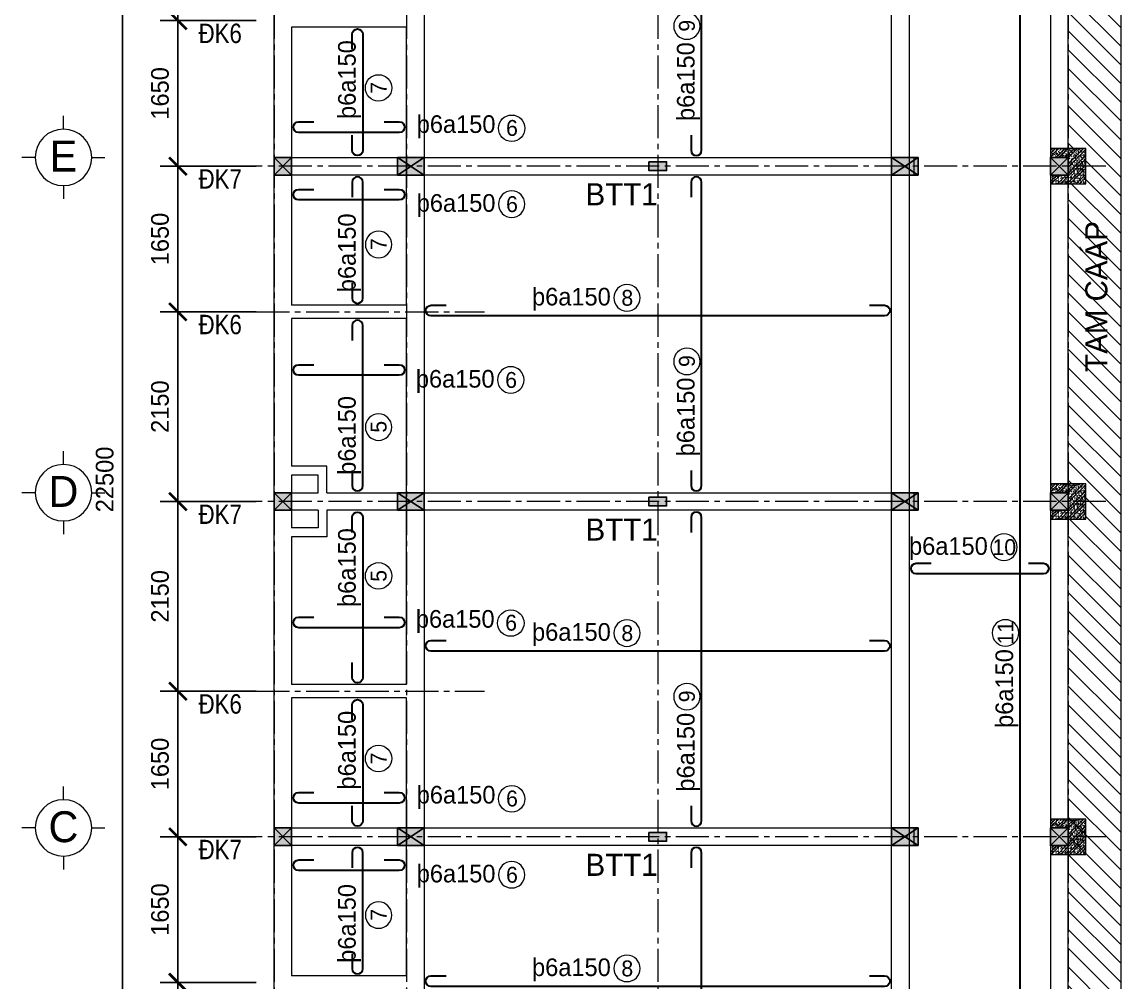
# Model space of a CAD drawing. Header units: inches. Extents: x 566748 to 757280, y 592180 to 740680.
# Drawn here: x 583477 to 595933, y 692136 to 703016 of the extents above; entities that cross this region are included whole.
import ezdxf
from ezdxf.enums import TextEntityAlignment as Align

# ---------------------------------------------------------------- set-up
doc = ezdxf.new("R2010")
doc.units = ezdxf.units.IN
doc.header["$MEASUREMENT"] = 0
doc.linetypes.add('ACAD_ISO10W100', pattern=[18, 12, -3, 0, -3])
doc.linetypes.add('CENTER2', pattern=[1.125, 0.75, -0.125, 0.125, -0.125])
doc.layers.add('cot', color=123, linetype='Continuous')
doc.layers.add('TEXT', color=4, linetype='Continuous')
for name, color, linetype, lineweight in [('HACTH', 8, 'Continuous', 5), ('HATCH', 8, 'Continuous', 15), ('NET CB', 2, 'Continuous', 20), ('NET GHI CHU', 7, 'Continuous', 13), ('NET KICH THUOC', 9, 'Continuous', 13), ('NET THEP DAI', 3, 'Continuous', 30), ('NET TRUC', 8, 'ACAD_ISO10W100', 9)]:
    doc.layers.add(name, color=color, linetype=linetype, lineweight=lineweight)
doc.styles.add('chu dan', font='Fonts5.ttf', dxfattribs={"height": 350})
doc.styles.add('DIM', font='Fonts5.ttf')
doc.styles.get("Standard").update_dxf_attribs({"font": 'VHELVEN0.TTF'})
doc.styles.add('TEXT2.5', font='Fonts5.ttf', dxfattribs={"height": 250})
doc.styles.add('VNIHELVE', font='Fonts5.ttf', dxfattribs={"height": 180})
doc.dimstyles.new('M 1-100', dxfattribs={"dimtxt": 200, "dimasz": 200, "dimexe": 200, "dimexo": 200, "dimgap": 100, "dimtad": 1, "dimtoh": 1, "dimdec": 0, "dimzin": 0, "dimdsep": 46, "dimtxsty": 'DIM', "dimblk": 'ARCHTICK', "dimcen": 200, "dimdle": 200, "dimadec": 0, "dimazin": 0, "dimtfac": 1, "dimtdec": 0, "dimtix": 1, "dimtofl": 0, "dimtmove": 2, "dimatfit": 3, "dimfxl": 1, "dimtolj": 1, "dimtzin": 0, "dimarcsym": 0})

# ---------------------------------------------------------------- blocks, each defined once
blk = doc.blocks.new('_ArchTick')
at = {"color": 0, "linetype": 'ByBlock', "const_width": 0.15}
blk.add_lwpolyline([(-0.5, -0.5), (0.5, 0.5)], dxfattribs=at)
blk = doc.blocks.new('*D156')
at = {"layer": 'Defpoints', "color": 0}
for p in [(585244, 692132), (586333, 692132), (586333, 689982)]:
    blk.add_point(p, dxfattribs=at)
at = {"layer": 'NET KICH THUOC', "color": 0, "lineweight": -2}
for p, q in [((585244, 689782), (585244, 692332)), ((586133, 692132), (585044, 692132)), ((586133, 689982), (585044, 689982))]:
    blk.add_line(p, q, dxfattribs=at)
at = {"layer": 'NET KICH THUOC', "color": 0, "lineweight": -2, "xscale": 200, "yscale": 200, "zscale": 200}
for p, rotation in [((585244, 692132), 90), ((585244, 689982), 270)]:
    blk.add_blockref('_ArchTick', p, dxfattribs=dict(at, rotation=rotation))
at = {"layer": 'NET KICH THUOC', "color": 0, "insert": (585042, 691057), "char_height": 200, "attachment_point": 5, "rotation": 90, "style": 'DIM'}
blk.add_mtext('\\A1;2150', dxfattribs=at)
blk = doc.blocks.new('*D157')
at = {"layer": 'Defpoints', "color": 0}
for p in [(585244, 693782), (586333, 693782), (586333, 692132)]:
    blk.add_point(p, dxfattribs=at)
at = {"layer": 'NET KICH THUOC', "color": 0, "lineweight": -2}
for p, q in [((585244, 691932), (585244, 693982)), ((586133, 693782), (585044, 693782)), ((586133, 692132), (585044, 692132))]:
    blk.add_line(p, q, dxfattribs=at)
at = {"layer": 'NET KICH THUOC', "color": 0, "lineweight": -2, "xscale": 200, "yscale": 200, "zscale": 200}
for p, rotation in [((585244, 693782), 90), ((585244, 692132), 270)]:
    blk.add_blockref('_ArchTick', p, dxfattribs=dict(at, rotation=rotation))
at = {"layer": 'NET KICH THUOC', "color": 0, "insert": (585042, 692957), "char_height": 200, "attachment_point": 5, "rotation": 90, "style": 'DIM'}
blk.add_mtext('\\A1;1650', dxfattribs=at)
blk = doc.blocks.new('*D158')
at = {"layer": 'Defpoints', "color": 0}
for p in [(586333, 697582), (585244, 695432), (586333, 695432)]:
    blk.add_point(p, dxfattribs=at)
at = {"layer": 'NET KICH THUOC', "color": 0, "lineweight": -2}
for p, q in [((585244, 697782), (585244, 695232)), ((586133, 697582), (585044, 697582)), ((586133, 695432), (585044, 695432))]:
    blk.add_line(p, q, dxfattribs=at)
at = {"layer": 'NET KICH THUOC', "color": 0, "lineweight": -2, "xscale": 200, "yscale": 200, "zscale": 200}
for p, rotation in [((585244, 697582), 90), ((585244, 695432), 270)]:
    blk.add_blockref('_ArchTick', p, dxfattribs=dict(at, rotation=rotation))
at = {"layer": 'NET KICH THUOC', "color": 0, "insert": (585042, 696507), "char_height": 200, "attachment_point": 5, "rotation": 90, "style": 'DIM'}
blk.add_mtext('\\A1;2150', dxfattribs=at)
blk = doc.blocks.new('*D159')
at = {"layer": 'Defpoints', "color": 0}
for p in [(586333, 695432), (585244, 693782), (586333, 693782)]:
    blk.add_point(p, dxfattribs=at)
at = {"layer": 'NET KICH THUOC', "color": 0, "lineweight": -2}
for p, q in [((585244, 695632), (585244, 693582)), ((586133, 695432), (585044, 695432)), ((586133, 693782), (585044, 693782))]:
    blk.add_line(p, q, dxfattribs=at)
at = {"layer": 'NET KICH THUOC', "color": 0, "lineweight": -2, "xscale": 200, "yscale": 200, "zscale": 200}
for p, rotation in [((585244, 695432), 90), ((585244, 693782), 270)]:
    blk.add_blockref('_ArchTick', p, dxfattribs=dict(at, rotation=rotation))
at = {"layer": 'NET KICH THUOC', "color": 0, "insert": (585042, 694607), "char_height": 200, "attachment_point": 5, "rotation": 90, "style": 'DIM'}
blk.add_mtext('\\A1;1650', dxfattribs=at)
blk = doc.blocks.new('*D160')
at = {"layer": 'Defpoints', "color": 0}
for p in [(585244, 699732), (586333, 699732), (586333, 697582)]:
    blk.add_point(p, dxfattribs=at)
at = {"layer": 'NET KICH THUOC', "color": 0, "lineweight": -2}
for p, q in [((585244, 697382), (585244, 699932)), ((586133, 699732), (585044, 699732)), ((586133, 697582), (585044, 697582))]:
    blk.add_line(p, q, dxfattribs=at)
at = {"layer": 'NET KICH THUOC', "color": 0, "lineweight": -2, "xscale": 200, "yscale": 200, "zscale": 200}
for p, rotation in [((585244, 699732), 90), ((585244, 697582), 270)]:
    blk.add_blockref('_ArchTick', p, dxfattribs=dict(at, rotation=rotation))
at = {"layer": 'NET KICH THUOC', "color": 0, "insert": (585042, 698657), "char_height": 200, "attachment_point": 5, "rotation": 90, "style": 'DIM'}
blk.add_mtext('\\A1;2150', dxfattribs=at)
blk = doc.blocks.new('*D161')
at = {"layer": 'Defpoints', "color": 0}
for p in [(585244, 701382), (586333, 701382), (586333, 699732)]:
    blk.add_point(p, dxfattribs=at)
at = {"layer": 'NET KICH THUOC', "color": 0, "lineweight": -2}
for p, q in [((585244, 699532), (585244, 701582)), ((586133, 701382), (585044, 701382)), ((586133, 699732), (585044, 699732))]:
    blk.add_line(p, q, dxfattribs=at)
at = {"layer": 'NET KICH THUOC', "color": 0, "lineweight": -2, "xscale": 200, "yscale": 200, "zscale": 200}
for p, rotation in [((585244, 701382), 90), ((585244, 699732), 270)]:
    blk.add_blockref('_ArchTick', p, dxfattribs=dict(at, rotation=rotation))
at = {"layer": 'NET KICH THUOC', "color": 0, "insert": (585042, 700557), "char_height": 200, "attachment_point": 5, "rotation": 90, "style": 'DIM'}
blk.add_mtext('\\A1;1650', dxfattribs=at)
blk = doc.blocks.new('*D162')
at = {"layer": 'Defpoints', "color": 0}
for p in [(586333, 705182), (585244, 703032), (586333, 703032)]:
    blk.add_point(p, dxfattribs=at)
at = {"layer": 'NET KICH THUOC', "color": 0, "lineweight": -2}
for p, q in [((585244, 705382), (585244, 702832)), ((586133, 705182), (585044, 705182)), ((586133, 703032), (585044, 703032))]:
    blk.add_line(p, q, dxfattribs=at)
at = {"layer": 'NET KICH THUOC', "color": 0, "lineweight": -2, "xscale": 200, "yscale": 200, "zscale": 200}
for p, rotation in [((585244, 705182), 90), ((585244, 703032), 270)]:
    blk.add_blockref('_ArchTick', p, dxfattribs=dict(at, rotation=rotation))
at = {"layer": 'NET KICH THUOC', "color": 0, "insert": (585042, 704107), "char_height": 200, "attachment_point": 5, "rotation": 90, "style": 'DIM'}
blk.add_mtext('\\A1;2150', dxfattribs=at)
blk = doc.blocks.new('*D163')
at = {"layer": 'Defpoints', "color": 0}
for p in [(586333, 703032), (585244, 701382), (586333, 701382)]:
    blk.add_point(p, dxfattribs=at)
at = {"layer": 'NET KICH THUOC', "color": 0, "lineweight": -2}
for p, q in [((585244, 703232), (585244, 701182)), ((586133, 703032), (585044, 703032)), ((586133, 701382), (585044, 701382))]:
    blk.add_line(p, q, dxfattribs=at)
at = {"layer": 'NET KICH THUOC', "color": 0, "lineweight": -2, "xscale": 200, "yscale": 200, "zscale": 200}
for p, rotation in [((585244, 703032), 90), ((585244, 701382), 270)]:
    blk.add_blockref('_ArchTick', p, dxfattribs=dict(at, rotation=rotation))
at = {"layer": 'NET KICH THUOC', "color": 0, "insert": (585042, 702207), "char_height": 200, "attachment_point": 5, "rotation": 90, "style": 'DIM'}
blk.add_mtext('\\A1;1650', dxfattribs=at)
blk = doc.blocks.new('*D166')
at = {"layer": 'Defpoints', "color": 0}
for p in [(586333, 709082), (584617, 686582), (586333, 686582)]:
    blk.add_point(p, dxfattribs=at)
at = {"layer": 'NET KICH THUOC', "color": 0, "lineweight": -2}
for p, q in [((584617, 709282), (584617, 686382)), ((586133, 709082), (584417, 709082)), ((586133, 686582), (584417, 686582))]:
    blk.add_line(p, q, dxfattribs=at)
at = {"layer": 'NET KICH THUOC', "color": 0, "lineweight": -2, "xscale": 200, "yscale": 200, "zscale": 200}
for p, rotation in [((584617, 709082), 90), ((584617, 686582), 270)]:
    blk.add_blockref('_ArchTick', p, dxfattribs=dict(at, rotation=rotation))
at = {"layer": 'NET KICH THUOC', "color": 0, "insert": (584415, 697832), "char_height": 200, "attachment_point": 5, "rotation": 90, "style": 'DIM'}
blk.add_mtext('\\A1;22500', dxfattribs=at)
blk = doc.blocks.new('SH')
at = {"layer": 'NET GHI CHU'}
blk.add_circle((0, 0), 150, dxfattribs=at)
at = {"layer": 'NET GHI CHU', "style": 'VNIHELVE'}
blk.add_attdef('1', text='', height=180, dxfattribs=at).set_placement((0, 0), align=Align.MIDDLE_CENTER)
blk = doc.blocks.new('TRM')
at = {"layer": 'NET GHI CHU', "linetype": 'Continuous', "ltscale": 400}
for p, q in [((0, -150), (0, 0)), ((-320, -470), (-470, -470)), ((320, -470), (470, -470)), ((0, -790), (0, -940))]:
    blk.add_line(p, q, dxfattribs=at)
blk.add_circle((0, -470), 320, dxfattribs=at)
at = {"layer": 'NET GHI CHU', "style": 'chu dan'}
blk.add_attdef('TR', text='', height=350, dxfattribs=at).set_placement((0, -470), align=Align.MIDDLE_CENTER)

msp = doc.modelspace()

# ---------------------------------------------------------------- hatches: boundary and pattern name
at = {"layer": 'cot', "ltscale": 5}
h = msp.add_hatch(color=256, dxfattribs=at)
h.paths.add_polyline_path([(586433.5, 701381.9), (586333.5, 701481.9), (586333.5, 701281.9)])
h.paths.add_polyline_path([(586433.5, 701381.9), (586333.5, 701281.9), (586533.5, 701281.9)])
h.paths.add_polyline_path([(586533.5, 701481.9), (586433.5, 701381.9), (586533.5, 701281.9)])
h.paths.add_polyline_path([(586533.5, 701481.9), (586333.5, 701481.9), (586433.5, 701381.9)])
h = msp.add_hatch(color=256, dxfattribs=at)
h.paths.add_polyline_path([(587733.5, 701481.9), (587733.5, 701281.9), (587883.5, 701381.9)])
h.paths.add_polyline_path([(587883.5, 701381.9), (588033.5, 701481.9), (587733.5, 701481.9)])
h.paths.add_polyline_path([(587733.5, 701281.9), (588033.5, 701281.9), (587883.5, 701381.9)])
h.paths.add_polyline_path([(587883.5, 701381.9), (588033.5, 701281.9), (588033.5, 701481.9)])
at = {"layer": 'cot', "ltscale": 800}
for points in [[(590583.5, 701431.9), (590583.5, 701331.9), (590783.5, 701331.9), (590783.5, 701431.9)], [(590583.5, 697631.9), (590583.5, 697531.9), (590783.5, 697531.9), (590783.5, 697631.9)], [(590583.5, 693831.9), (590583.5, 693731.9), (590783.5, 693731.9), (590783.5, 693831.9)]]:
    msp.add_hatch(color=256, dxfattribs=at).paths.add_polyline_path(points)
at = {"layer": 'cot', "ltscale": 5}
h = msp.add_hatch(color=256, dxfattribs=at)
h.paths.add_polyline_path([(593333.5, 701481.9), (593333.5, 701281.9), (593483.5, 701381.9)])
h.paths.add_polyline_path([(593483.5, 701381.9), (593633.5, 701481.9), (593333.5, 701481.9)])
h.paths.add_polyline_path([(593333.5, 701281.9), (593633.5, 701281.9), (593483.5, 701381.9)])
h.paths.add_polyline_path([(593483.5, 701381.9), (593633.5, 701281.9), (593633.5, 701481.9)])
h = msp.add_hatch(color=256, dxfattribs=at)
h.paths.add_polyline_path([(595233.5, 701381.9), (595133.5, 701481.9), (595133.5, 701281.9)])
h.paths.add_polyline_path([(595233.5, 701381.9), (595133.5, 701281.9), (595333.5, 701281.9)])
h.paths.add_polyline_path([(595333.5, 701481.9), (595233.5, 701381.9), (595333.5, 701281.9)])
h.paths.add_polyline_path([(595333.5, 701481.9), (595133.5, 701481.9), (595233.5, 701381.9)])
h = msp.add_hatch(color=256, dxfattribs=at)
h.paths.add_polyline_path([(595233.5, 701381.9), (595133.5, 701481.9), (595133.5, 701281.9)])
h.paths.add_polyline_path([(595233.5, 701381.9), (595133.5, 701281.9), (595333.5, 701281.9)])
h.paths.add_polyline_path([(595333.5, 701481.9), (595233.5, 701381.9), (595333.5, 701281.9)])
h.paths.add_polyline_path([(595333.5, 701481.9), (595133.5, 701481.9), (595233.5, 701381.9)])
h = msp.add_hatch(color=256, dxfattribs=at)
h.paths.add_polyline_path([(586433.5, 697581.9), (586333.5, 697681.9), (586333.5, 697481.9)])
h.paths.add_polyline_path([(586433.5, 697581.9), (586333.5, 697481.9), (586533.5, 697481.9)])
h.paths.add_polyline_path([(586533.5, 697681.9), (586433.5, 697581.9), (586533.5, 697481.9)])
h.paths.add_polyline_path([(586533.5, 697681.9), (586333.5, 697681.9), (586433.5, 697581.9)])
h = msp.add_hatch(color=256, dxfattribs=at)
h.paths.add_polyline_path([(587733.5, 697681.9), (587733.5, 697481.9), (587883.5, 697581.9)])
h.paths.add_polyline_path([(587883.5, 697581.9), (588033.5, 697681.9), (587733.5, 697681.9)])
h.paths.add_polyline_path([(587733.5, 697481.9), (588033.5, 697481.9), (587883.5, 697581.9)])
h.paths.add_polyline_path([(587883.5, 697581.9), (588033.5, 697481.9), (588033.5, 697681.9)])
h = msp.add_hatch(color=256, dxfattribs=at)
h.paths.add_polyline_path([(593333.5, 697681.9), (593333.5, 697481.9), (593483.5, 697581.9)])
h.paths.add_polyline_path([(593483.5, 697581.9), (593633.5, 697681.9), (593333.5, 697681.9)])
h.paths.add_polyline_path([(593333.5, 697481.9), (593633.5, 697481.9), (593483.5, 697581.9)])
h.paths.add_polyline_path([(593483.5, 697581.9), (593633.5, 697481.9), (593633.5, 697681.9)])
h = msp.add_hatch(color=256, dxfattribs=at)
h.paths.add_polyline_path([(595233.5, 697581.9), (595133.5, 697681.9), (595133.5, 697481.9)])
h.paths.add_polyline_path([(595233.5, 697581.9), (595133.5, 697481.9), (595333.5, 697481.9)])
h.paths.add_polyline_path([(595333.5, 697681.9), (595233.5, 697581.9), (595333.5, 697481.9)])
h.paths.add_polyline_path([(595333.5, 697681.9), (595133.5, 697681.9), (595233.5, 697581.9)])
h = msp.add_hatch(color=256, dxfattribs=at)
h.paths.add_polyline_path([(595233.5, 697581.9), (595133.5, 697681.9), (595133.5, 697481.9)])
h.paths.add_polyline_path([(595233.5, 697581.9), (595133.5, 697481.9), (595333.5, 697481.9)])
h.paths.add_polyline_path([(595333.5, 697681.9), (595233.5, 697581.9), (595333.5, 697481.9)])
h.paths.add_polyline_path([(595333.5, 697681.9), (595133.5, 697681.9), (595233.5, 697581.9)])
h = msp.add_hatch(color=256, dxfattribs=at)
h.paths.add_polyline_path([(586433.5, 693781.9), (586333.5, 693881.9), (586333.5, 693681.9)])
h.paths.add_polyline_path([(586433.5, 693781.9), (586333.5, 693681.9), (586533.5, 693681.9)])
h.paths.add_polyline_path([(586533.5, 693881.9), (586433.5, 693781.9), (586533.5, 693681.9)])
h.paths.add_polyline_path([(586533.5, 693881.9), (586333.5, 693881.9), (586433.5, 693781.9)])
h = msp.add_hatch(color=256, dxfattribs=at)
h.paths.add_polyline_path([(587733.5, 693881.9), (587733.5, 693681.9), (587883.5, 693781.9)])
h.paths.add_polyline_path([(587883.5, 693781.9), (588033.5, 693881.9), (587733.5, 693881.9)])
h.paths.add_polyline_path([(587733.5, 693681.9), (588033.5, 693681.9), (587883.5, 693781.9)])
h.paths.add_polyline_path([(587883.5, 693781.9), (588033.5, 693681.9), (588033.5, 693881.9)])
h = msp.add_hatch(color=256, dxfattribs=at)
h.paths.add_polyline_path([(593333.5, 693881.9), (593333.5, 693681.9), (593483.5, 693781.9)])
h.paths.add_polyline_path([(593483.5, 693781.9), (593633.5, 693881.9), (593333.5, 693881.9)])
h.paths.add_polyline_path([(593333.5, 693681.9), (593633.5, 693681.9), (593483.5, 693781.9)])
h.paths.add_polyline_path([(593483.5, 693781.9), (593633.5, 693681.9), (593633.5, 693881.9)])
h = msp.add_hatch(color=256, dxfattribs=at)
h.paths.add_polyline_path([(595233.5, 693781.9), (595133.5, 693881.9), (595133.5, 693681.9)])
h.paths.add_polyline_path([(595233.5, 693781.9), (595133.5, 693681.9), (595333.5, 693681.9)])
h.paths.add_polyline_path([(595333.5, 693881.9), (595233.5, 693781.9), (595333.5, 693681.9)])
h.paths.add_polyline_path([(595333.5, 693881.9), (595133.5, 693881.9), (595233.5, 693781.9)])
h = msp.add_hatch(color=256, dxfattribs=at)
h.paths.add_polyline_path([(595233.5, 693781.9), (595133.5, 693881.9), (595133.5, 693681.9)])
h.paths.add_polyline_path([(595233.5, 693781.9), (595133.5, 693681.9), (595333.5, 693681.9)])
h.paths.add_polyline_path([(595333.5, 693881.9), (595233.5, 693781.9), (595333.5, 693681.9)])
h.paths.add_polyline_path([(595333.5, 693881.9), (595133.5, 693881.9), (595233.5, 693781.9)])
at = {"layer": 'HACTH'}
h = msp.add_hatch(dxfattribs=at)
h.set_pattern_fill('ANSI31', color=256, scale=1200, angle=90, style=0)
h.paths.add_polyline_path([(595933.5, 709081.9), (595333.5, 709081.9), (595333.5, 701581.9), (595533.5, 701581.9), (595533.5, 701181.9), (595333.5, 701181.9), (595333.5, 697781.9), (595533.5, 697781.9), (595533.5, 697381.9), (595333.5, 697381.9), (595333.5, 686581.9), (595933.5, 686581.9)])
h.paths.add_polyline_path([(595850, 698985.5), (595850, 700426.9), (595458, 700426.9), (595458, 698985.5)], flags=24)
at = {"layer": 'HATCH', "ltscale": 800}
h = msp.add_hatch(dxfattribs=at)
h.set_pattern_fill('ANSI32', color=256, scale=200, style=0)
h.set_pattern_definition([(45, (-1475, -3800), (-53.0330086, 53.0330086), []), (45, (-1439.645, -3800), (-53.0330086, 53.0330086), [])])
h.paths.add_polyline_path([(595533.5, 701581.9), (595133.5, 701581.9), (595133.5, 701481.9), (595333.5, 701481.9), (595333.5, 701281.9), (595133.5, 701281.9), (595133.5, 701181.9), (595533.5, 701181.9)])
h = msp.add_hatch(dxfattribs=at)
h.set_pattern_fill('AR-CONC', color=256, scale=7, style=0)
h.set_pattern_definition([(50, (-1475, -3800), (50.2082128, -4.3926494), [5.25, -57.75]), (355, (-1475, -3800), (-9.7125934, 52.6534494), [4.2, -46.2]), (100.4514, (-1470.816, -3800.366), (40.4956567, 48.260768), [4.4618133, -49.0799478]), (46.1842, (-1475, -3786), (74.7068734, -11.586331), [7.875, -86.625]), (96.6356, (-1468.774, -3786.966), (65.4263894, 68.188251), [6.69272, -73.61991]), (351.1842, (-1475, -3786), (65.426336, 68.188302), [6.3, -69.3]), (21, (-1468, -3789.5), (41.7834936, -28.1833223), [5.25, -57.75]), (326, (-1468, -3789.5), (17.0320732, 50.7605032), [4.2, -46.2]), (71.4514, (-1464.52, -3791.85), (58.815584, 22.5771348), [4.4618133, -49.0799478]), (37.5, (-1475, -3800), (0.85118987, 23.30256977), [0, -45.64, 0, -46.9, 0, -46.375]), (7.5, (-1475, -3800), (18.4148676, 27.6088198), [0, -26.74, 0, -44.59, 0, -17.675]), (327.5, (-1490.61, -3800), (37.36757053, -1.57884102), [0, -17.5, 0, -54.6, 0, -72.45]), (317.5, (-1497.61, -3800), (40.8230319, 7.0073488), [0, -22.75, 0, -36.26, 0, -51.45])])
h.paths.add_polyline_path([(595533.5, 701581.9), (595133.5, 701581.9), (595133.5, 701481.9), (595333.5, 701481.9), (595333.5, 701281.9), (595133.5, 701281.9), (595133.5, 701181.9), (595533.5, 701181.9)])
h = msp.add_hatch(dxfattribs=at)
h.set_pattern_fill('ANSI32', color=256, scale=200, style=0)
h.set_pattern_definition([(45, (-1475, -7600), (-53.0330086, 53.0330086), []), (45, (-1439.645, -7600), (-53.0330086, 53.0330086), [])])
h.paths.add_polyline_path([(595533.5, 697781.9), (595133.5, 697781.9), (595133.5, 697681.9), (595333.5, 697681.9), (595333.5, 697481.9), (595133.5, 697481.9), (595133.5, 697381.9), (595533.5, 697381.9)])
h = msp.add_hatch(dxfattribs=at)
h.set_pattern_fill('AR-CONC', color=256, scale=7, style=0)
h.set_pattern_definition([(50, (-1475, -7600), (50.2082128, -4.3926494), [5.25, -57.75]), (355, (-1475, -7600), (-9.7125934, 52.6534494), [4.2, -46.2]), (100.4514, (-1470.816, -7600.366), (40.4956567, 48.260768), [4.4618133, -49.0799478]), (46.1842, (-1475, -7586), (74.7068734, -11.586331), [7.875, -86.625]), (96.6356, (-1468.774, -7586.966), (65.4263894, 68.188251), [6.69272, -73.61991]), (351.1842, (-1475, -7586), (65.426336, 68.188302), [6.3, -69.3]), (21, (-1468, -7589.5), (41.7834936, -28.1833223), [5.25, -57.75]), (326, (-1468, -7589.5), (17.0320732, 50.7605032), [4.2, -46.2]), (71.4514, (-1464.52, -7591.85), (58.815584, 22.5771348), [4.4618133, -49.0799478]), (37.5, (-1475, -7600), (0.85118987, 23.30256977), [0, -45.64, 0, -46.9, 0, -46.375]), (7.5, (-1475, -7600), (18.4148676, 27.6088198), [0, -26.74, 0, -44.59, 0, -17.675]), (327.5, (-1490.61, -7600), (37.36757053, -1.57884102), [0, -17.5, 0, -54.6, 0, -72.45]), (317.5, (-1497.61, -7600), (40.8230319, 7.0073488), [0, -22.75, 0, -36.26, 0, -51.45])])
h.paths.add_polyline_path([(595533.5, 697781.9), (595133.5, 697781.9), (595133.5, 697681.9), (595333.5, 697681.9), (595333.5, 697481.9), (595133.5, 697481.9), (595133.5, 697381.9), (595533.5, 697381.9)])
h = msp.add_hatch(dxfattribs=at)
h.set_pattern_fill('ANSI32', color=256, scale=200, style=0)
h.set_pattern_definition([(45, (-1475, -11400), (-53.0330086, 53.0330086), []), (45, (-1439.645, -11400), (-53.0330086, 53.0330086), [])])
h.paths.add_polyline_path([(595533.5, 693981.9), (595133.5, 693981.9), (595133.5, 693881.9), (595333.5, 693881.9), (595333.5, 693681.9), (595133.5, 693681.9), (595133.5, 693581.9), (595533.5, 693581.9)])
h = msp.add_hatch(dxfattribs=at)
h.set_pattern_fill('AR-CONC', color=256, scale=7, style=0)
h.set_pattern_definition([(50, (-1475, -11400), (50.2082128, -4.3926494), [5.25, -57.75]), (355, (-1475, -11400), (-9.7125934, 52.6534494), [4.2, -46.2]), (100.4514, (-1470.816, -11400.366), (40.4956567, 48.260768), [4.4618133, -49.0799478]), (46.1842, (-1475, -11386), (74.7068734, -11.586331), [7.875, -86.625]), (96.6356, (-1468.774, -11386.966), (65.4263894, 68.188251), [6.69272, -73.61991]), (351.1842, (-1475, -11386), (65.426336, 68.188302), [6.3, -69.3]), (21, (-1468, -11389.5), (41.7834936, -28.1833223), [5.25, -57.75]), (326, (-1468, -11389.5), (17.0320732, 50.7605032), [4.2, -46.2]), (71.4514, (-1464.52, -11391.85), (58.815584, 22.5771348), [4.4618133, -49.0799478]), (37.5, (-1475, -11400), (0.85118987, 23.30256977), [0, -45.64, 0, -46.9, 0, -46.375]), (7.5, (-1475, -11400), (18.4148676, 27.6088198), [0, -26.74, 0, -44.59, 0, -17.675]), (327.5, (-1490.61, -11400), (37.36757053, -1.57884102), [0, -17.5, 0, -54.6, 0, -72.45]), (317.5, (-1497.61, -11400), (40.8230319, 7.0073488), [0, -22.75, 0, -36.26, 0, -51.45])])
h.paths.add_polyline_path([(595533.5, 693981.9), (595133.5, 693981.9), (595133.5, 693881.9), (595333.5, 693881.9), (595333.5, 693681.9), (595133.5, 693681.9), (595133.5, 693581.9), (595533.5, 693581.9)])

# ---------------------------------------------------------------- linework, layer by layer
at = {"layer": 'cot', "ltscale": 5}
for p, q in [((586333.5, 701281.9), (586533.5, 701481.9)), ((586333.5, 701481.9), (586533.5, 701281.9)), ((587733.5, 701281.9), (588033.5, 701481.9)), ((587733.5, 701481.9), (588033.5, 701281.9)), ((593333.5, 701281.9), (593633.5, 701481.9)), ((593333.5, 701481.9), (593633.5, 701281.9)), ((595133.5, 701281.9), (595333.5, 701481.9)), ((595133.5, 701481.9), (595333.5, 701281.9)), ((595133.5, 701281.9), (595333.5, 701481.9)), ((595133.5, 701481.9), (595333.5, 701281.9)), ((586333.5, 697481.9), (586533.5, 697681.9)), ((586333.5, 697681.9), (586533.5, 697481.9)), ((587733.5, 697481.9), (588033.5, 697681.9)), ((587733.5, 697681.9), (588033.5, 697481.9)), ((593333.5, 697481.9), (593633.5, 697681.9)), ((593333.5, 697681.9), (593633.5, 697481.9)), ((595133.5, 697481.9), (595333.5, 697681.9)), ((595133.5, 697681.9), (595333.5, 697481.9)), ((595133.5, 697481.9), (595333.5, 697681.9)), ((595133.5, 697681.9), (595333.5, 697481.9)), ((586333.5, 693681.9), (586533.5, 693881.9)), ((586333.5, 693881.9), (586533.5, 693681.9)), ((587733.5, 693681.9), (588033.5, 693881.9)), ((587733.5, 693881.9), (588033.5, 693681.9)), ((593333.5, 693681.9), (593633.5, 693881.9)), ((593333.5, 693881.9), (593633.5, 693681.9)), ((595133.5, 693681.9), (595333.5, 693881.9)), ((595133.5, 693881.9), (595333.5, 693681.9)), ((595133.5, 693681.9), (595333.5, 693881.9)), ((595133.5, 693881.9), (595333.5, 693681.9))]:
    msp.add_line(p, q, dxfattribs=at)
for points in [[(586533.5, 701281.9), (586533.5, 701481.9), (586333.5, 701481.9), (586333.5, 701281.9)], [(588033.5, 701281.9), (588033.5, 701481.9), (587733.5, 701481.9), (587733.5, 701281.9)], [(593633.5, 701281.9), (593633.5, 701481.9), (593333.5, 701481.9), (593333.5, 701281.9)], [(595333.5, 701281.9), (595333.5, 701481.9), (595133.5, 701481.9), (595133.5, 701281.9)], [(595333.5, 701281.9), (595333.5, 701481.9), (595133.5, 701481.9), (595133.5, 701281.9)], [(586533.5, 697481.9), (586533.5, 697681.9), (586333.5, 697681.9), (586333.5, 697481.9)], [(588033.5, 697481.9), (588033.5, 697681.9), (587733.5, 697681.9), (587733.5, 697481.9)], [(593633.5, 697481.9), (593633.5, 697681.9), (593333.5, 697681.9), (593333.5, 697481.9)], [(595333.5, 697481.9), (595333.5, 697681.9), (595133.5, 697681.9), (595133.5, 697481.9)], [(595333.5, 697481.9), (595333.5, 697681.9), (595133.5, 697681.9), (595133.5, 697481.9)], [(586533.5, 693681.9), (586533.5, 693881.9), (586333.5, 693881.9), (586333.5, 693681.9)], [(588033.5, 693681.9), (588033.5, 693881.9), (587733.5, 693881.9), (587733.5, 693681.9)], [(593633.5, 693681.9), (593633.5, 693881.9), (593333.5, 693881.9), (593333.5, 693681.9)], [(595333.5, 693681.9), (595333.5, 693881.9), (595133.5, 693881.9), (595133.5, 693681.9)], [(595333.5, 693681.9), (595333.5, 693881.9), (595133.5, 693881.9), (595133.5, 693681.9)]]:
    msp.add_lwpolyline(points, close=True, dxfattribs=at)
at = {"layer": 'cot', "ltscale": 800}
for points in [[(590583.5, 701431.9), (590583.5, 701331.9), (590783.5, 701331.9), (590783.5, 701431.9)], [(590583.5, 697631.9), (590583.5, 697531.9), (590783.5, 697531.9), (590783.5, 697631.9)], [(590583.5, 693831.9), (590583.5, 693731.9), (590783.5, 693731.9), (590783.5, 693831.9)]]:
    msp.add_lwpolyline(points, close=True, dxfattribs=at)
at = {"layer": 'NET CB', "ltscale": 800}
for p, q in [((587833.5, 702956.9), (586533.5, 702956.9)), ((587833.5, 699806.9), (586533.5, 699806.9)), ((587833.5, 699656.9), (586533.5, 699656.9)), ((587833.5, 695506.9), (586533.5, 695506.9)), ((587833.5, 695356.9), (586533.5, 695356.9)), ((587833.5, 692206.9), (586533.5, 692206.9))]:
    msp.add_line(p, q, dxfattribs=at)
for points in [[(586533.5, 690281.9), (586533.5, 686581.9), (586333.5, 686581.9), (586333.5, 709081.9), (586533.5, 709081.9), (586533.5, 707406.9)], [(587833.5, 709081.9), (588033.5, 709081.9), (588033.5, 689881.9), (587833.5, 689881.9), (587833.5, 692056.9)], [(593333.5, 709081.9), (593533.5, 709081.9), (593533.5, 686581.9), (593333.5, 686581.9), (593333.5, 709081.9)], [(595333.5, 686581.9), (595933.5, 686581.9), (595933.5, 709081.9), (595333.5, 709081.9)], [(586533.5, 702956.9), (586533.5, 699806.9)], [(587833.5, 699806.9), (587833.5, 702956.9)], [(586533.5, 699656.9), (586533.5, 697981.9)], [(587833.5, 695506.9), (587833.5, 699656.9)], [(586933.5, 697681.9), (586933.5, 697981.9), (586533.5, 697981.9)], [(586533.5, 697881.9), (586533.5, 697281.9)], [(586833.5, 697681.9), (586833.5, 697881.9), (586533.5, 697881.9)], [(586833.5, 697481.9), (586333.5, 697481.9), (586333.5, 697681.9), (586833.5, 697681.9)], [(586933.5, 697681.9), (593583.5, 697681.9), (593583.5, 697481.9), (586933.5, 697481.9)], [(586933.5, 697481.9), (586933.5, 697181.9), (586533.5, 697181.9)], [(586833.5, 697481.9), (586833.5, 697281.9), (586533.5, 697281.9)], [(586533.5, 697181.9), (586533.5, 695506.9)], [(586533.5, 695356.9), (586533.5, 692206.9)], [(587833.5, 692206.9), (587833.5, 695356.9)]]:
    msp.add_lwpolyline(points, dxfattribs=at)
for points in [[(595333.5, 686581.9), (595333.5, 709081.9), (595133.5, 709081.9), (595133.5, 686581.9)], [(595533.5, 701181.9), (595533.5, 701581.9), (595133.5, 701581.9), (595133.5, 701181.9)], [(593583.5, 701481.9), (593583.5, 701281.9), (586333.5, 701281.9), (586333.5, 701481.9)], [(595533.5, 697381.9), (595533.5, 697781.9), (595133.5, 697781.9), (595133.5, 697381.9)], [(595533.5, 693581.9), (595533.5, 693981.9), (595133.5, 693981.9), (595133.5, 693581.9)], [(593583.5, 693881.9), (593583.5, 693681.9), (586333.5, 693681.9), (586333.5, 693881.9)]]:
    msp.add_lwpolyline(points, close=True, dxfattribs=at)
at = {"layer": 'NET THEP DAI'}
for points in [[(594670.8, 687031.9), (594670.8, 686861.9, 1), (594790.8, 686861.9), (594790.8, 686861.9), (594790.8, 708801.9), (594790.8, 708801.9, 1), (594670.8, 708801.9), (594670.8, 708631.9)], [(591060.1, 701731.9), (591060.1, 701561.9, 1), (591180.1, 701561.9), (591180.1, 701561.9), (591180.1, 705001.9), (591180.1, 705001.9, 1), (591060.1, 705001.9), (591060.1, 704831.9)], [(587219.6, 702706.9), (587219.6, 702876.9, -1), (587339.6, 702876.9), (587339.6, 702876.9), (587339.6, 701561.9), (587339.6, 701561.9, -1), (587219.6, 701561.9), (587219.6, 701731.9)], [(587583.5, 701884), (587753.5, 701884, -1), (587753.5, 701764), (587753.5, 701764), (586613.5, 701764), (586613.5, 701764, -1), (586613.5, 701884), (586783.5, 701884)], [(587219.6, 700056.9), (587219.6, 699886.9, 1), (587339.6, 699886.9), (587339.6, 699886.9), (587339.6, 701201.9), (587339.6, 701201.9, 1), (587219.6, 701201.9), (587219.6, 701031.9)], [(591060.1, 697931.9), (591060.1, 697761.9, 1), (591180.1, 697761.9), (591180.1, 697761.9), (591180.1, 701201.9), (591180.1, 701201.9, 1), (591060.1, 701201.9), (591060.1, 701031.9)], [(587583.5, 701119.7), (587753.5, 701119.7, -1), (587753.5, 700999.7), (587753.5, 700999.7), (586613.5, 700999.7), (586613.5, 700999.7, -1), (586613.5, 701119.7), (586783.5, 701119.7)], [(593083.5, 699806), (593253.5, 699806, -1), (593253.5, 699686), (593253.5, 699686), (588113.5, 699686), (588113.5, 699686, -1), (588113.5, 699806), (588283.5, 699806)], [(587219.6, 697931.9), (587219.6, 697761.9, 1), (587339.6, 697761.9), (587339.6, 697761.9), (587339.6, 699576.9), (587339.6, 699576.9, 1), (587219.6, 699576.9), (587219.6, 699406.9)], [(587583.5, 699132.2), (587753.5, 699132.2, -1), (587753.5, 699012.2), (587753.5, 699012.2), (586613.5, 699012.2), (586613.5, 699012.2, -1), (586613.5, 699132.2), (586783.5, 699132.2)], [(587219.6, 697231.9), (587219.6, 697401.9, -1), (587339.6, 697401.9), (587339.6, 697401.9), (587339.6, 695586.9), (587339.6, 695586.9, -1), (587219.6, 695586.9), (587219.6, 695756.9)], [(591060.1, 694131.9), (591060.1, 693961.9, 1), (591180.1, 693961.9), (591180.1, 693961.9), (591180.1, 697401.9), (591180.1, 697401.9, 1), (591060.1, 697401.9), (591060.1, 697231.9)], [(594883.5, 696882), (595053.5, 696882, -1), (595053.5, 696762), (595053.5, 696762), (593613.5, 696762), (593613.5, 696762, -1), (593613.5, 696882), (593783.5, 696882)], [(587583.5, 696271.5), (587753.5, 696271.5, -1), (587753.5, 696151.5), (587753.5, 696151.5), (586613.5, 696151.5), (586613.5, 696151.5, -1), (586613.5, 696271.5), (586783.5, 696271.5)], [(593083.5, 696006), (593253.5, 696006, -1), (593253.5, 695886), (593253.5, 695886), (588113.5, 695886), (588113.5, 695886, -1), (588113.5, 696006), (588283.5, 696006)], [(587219.6, 695106.9), (587219.6, 695276.9, -1), (587339.6, 695276.9), (587339.6, 695276.9), (587339.6, 693961.9), (587339.6, 693961.9, -1), (587219.6, 693961.9), (587219.6, 694131.9)], [(587583.5, 694284), (587753.5, 694284, -1), (587753.5, 694164), (587753.5, 694164), (586613.5, 694164), (586613.5, 694164, -1), (586613.5, 694284), (586783.5, 694284)], [(587219.6, 692456.9), (587219.6, 692286.9, 1), (587339.6, 692286.9), (587339.6, 692286.9), (587339.6, 693601.9), (587339.6, 693601.9, 1), (587219.6, 693601.9), (587219.6, 693431.9)], [(591060.1, 690331.9), (591060.1, 690161.9, 1), (591180.1, 690161.9), (591180.1, 690161.9), (591180.1, 693601.9), (591180.1, 693601.9, 1), (591060.1, 693601.9), (591060.1, 693431.9)], [(587583.5, 693519.7), (587753.5, 693519.7, -1), (587753.5, 693399.7), (587753.5, 693399.7), (586613.5, 693399.7), (586613.5, 693399.7, -1), (586613.5, 693519.7), (586783.5, 693519.7)], [(593083.5, 692206), (593253.5, 692206, -1), (593253.5, 692086), (593253.5, 692086), (588113.5, 692086), (588113.5, 692086, -1), (588113.5, 692206), (588283.5, 692206)]]:
    msp.add_lwpolyline(points, format="xyb", dxfattribs=at)
at = {"layer": 'NET TRUC', "linetype": 'CENTER2', "ltscale": 500}
for points in [[(586333.5, 709949.2), (586333.5, 685345.7)], [(587834, 709949.2), (587834, 685345.7)], [(590683.5, 709949.2), (590683.5, 685345.7)], [(593533.5, 709949.2), (593533.5, 685345.7)], [(595333.5, 709949.2), (595333.5, 685345.7)], [(595763.1, 701381.9), (585208.6, 701381.9)], [(586133.5, 699731.9), (588719.4, 699731.9)], [(595763.1, 697581.9), (585208.6, 697581.9)], [(586133.5, 695431.9), (588719.4, 695431.9)], [(595763.1, 693781.9), (585208.6, 693781.9)]]:
    msp.add_lwpolyline(points, dxfattribs=at)

# ---------------------------------------------------------------- block references
at = {"layer": 'NET KICH THUOC'}
ref = msp.add_blockref('SH', (591013.2, 702970), dxfattribs=dict(at, xscale=-1, rotation=90))
ref.add_attrib('1', '9', dxfattribs={"layer": 'NET GHI CHU', "height": 180, "rotation": 90, "style": 'VNIHELVE'}).set_placement((591013.2, 702973.4), align=Align.MIDDLE_CENTER)
at = {"layer": 'NET KICH THUOC', "rotation": 90}
for p, values in [((587518.7, 702269.2), {'1': '7'}), ((587518.7, 696738.7), {'1': '5'}), ((587518.7, 694669.2), {'1': '7'})]:
    msp.add_blockref('SH', p, dxfattribs=at).add_auto_attribs(values)
at = {"layer": 'NET KICH THUOC'}
ref = msp.add_blockref('SH', (589027.2, 701811.8), dxfattribs=dict(at, rotation=180))
ref.add_attrib('1', '6', dxfattribs={"layer": 'NET GHI CHU', "height": 180, "style": 'VNIHELVE'}).set_placement((589030.5, 701815.6), align=Align.MIDDLE_CENTER)
ref = msp.add_blockref('SH', (589027.2, 700951.9), dxfattribs=dict(at, xscale=-1))
ref.add_attrib('1', '6', dxfattribs={"layer": 'NET GHI CHU', "height": 180, "style": 'VNIHELVE'}).set_placement((589030.5, 700951.9), align=Align.MIDDLE_CENTER)
ref = msp.add_blockref('SH', (587518.7, 700494.5), dxfattribs=dict(at, xscale=-1, rotation=90))
ref.add_attrib('1', '7', dxfattribs={"layer": 'NET GHI CHU', "height": 180, "rotation": 90, "style": 'VNIHELVE'}).set_placement((587518.7, 700497.9), align=Align.MIDDLE_CENTER)
ref = msp.add_blockref('SH', (590334.2, 699890.2), dxfattribs=dict(at, xscale=-1))
ref.add_attrib('1', '8', dxfattribs={"layer": 'NET GHI CHU', "height": 180, "style": 'VNIHELVE'}).set_placement((590337.5, 699890.2), align=Align.MIDDLE_CENTER)
ref = msp.add_blockref('SH', (591013.2, 699170), dxfattribs=dict(at, xscale=-1, rotation=90))
ref.add_attrib('1', '9', dxfattribs={"layer": 'NET GHI CHU', "height": 180, "rotation": 90, "style": 'VNIHELVE'}).set_placement((591013.2, 699173.4), align=Align.MIDDLE_CENTER)
ref = msp.add_blockref('SH', (589017.2, 698959.4), dxfattribs=dict(at, xscale=-1))
ref.add_attrib('1', '6', dxfattribs={"layer": 'NET GHI CHU', "height": 180, "style": 'VNIHELVE'}).set_placement((589020.5, 698959.4), align=Align.MIDDLE_CENTER)
ref = msp.add_blockref('SH', (587518.7, 698425), dxfattribs=dict(at, xscale=-1, rotation=90))
ref.add_attrib('1', '5', dxfattribs={"layer": 'NET GHI CHU', "height": 180, "rotation": 90, "style": 'VNIHELVE'}).set_placement((587518.7, 698428.4), align=Align.MIDDLE_CENTER)
ref = msp.add_blockref('SH', (594607.1, 697064.4), dxfattribs=dict(at, xscale=-1))
ref.add_attrib('1', '10', dxfattribs={"layer": 'NET GHI CHU', "height": 180, "style": 'VNIHELVE'}).set_placement((594610.4, 697064.4), align=Align.MIDDLE_CENTER)
ref = msp.add_blockref('SH', (589017.2, 696204.3), dxfattribs=dict(at, rotation=180))
ref.add_attrib('1', '6', dxfattribs={"layer": 'NET GHI CHU', "height": 180, "style": 'VNIHELVE'}).set_placement((589020.5, 696208.1), align=Align.MIDDLE_CENTER)
ref = msp.add_blockref('SH', (590334.2, 696090.2), dxfattribs=dict(at, xscale=-1))
ref.add_attrib('1', '8', dxfattribs={"layer": 'NET GHI CHU', "height": 180, "style": 'VNIHELVE'}).set_placement((590337.5, 696090.2), align=Align.MIDDLE_CENTER)
ref = msp.add_blockref('SH', (594623.9, 696092), dxfattribs=dict(at, xscale=-1, rotation=90))
ref.add_attrib('1', '11', dxfattribs={"layer": 'NET GHI CHU', "height": 180, "rotation": 90, "style": 'VNIHELVE'}).set_placement((594623.9, 696095.4), align=Align.MIDDLE_CENTER)
ref = msp.add_blockref('SH', (591013.2, 695370), dxfattribs=dict(at, xscale=-1, rotation=90))
ref.add_attrib('1', '9', dxfattribs={"layer": 'NET GHI CHU', "height": 180, "rotation": 90, "style": 'VNIHELVE'}).set_placement((591013.2, 695373.4), align=Align.MIDDLE_CENTER)
ref = msp.add_blockref('SH', (589027.2, 694211.8), dxfattribs=dict(at, rotation=180))
ref.add_attrib('1', '6', dxfattribs={"layer": 'NET GHI CHU', "height": 180, "style": 'VNIHELVE'}).set_placement((589030.5, 694215.6), align=Align.MIDDLE_CENTER)
ref = msp.add_blockref('SH', (589027.2, 693351.9), dxfattribs=dict(at, xscale=-1))
ref.add_attrib('1', '6', dxfattribs={"layer": 'NET GHI CHU', "height": 180, "style": 'VNIHELVE'}).set_placement((589030.5, 693351.9), align=Align.MIDDLE_CENTER)
ref = msp.add_blockref('SH', (587518.7, 692894.5), dxfattribs=dict(at, xscale=-1, rotation=90))
ref.add_attrib('1', '7', dxfattribs={"layer": 'NET GHI CHU', "height": 180, "rotation": 90, "style": 'VNIHELVE'}).set_placement((587518.7, 692897.9), align=Align.MIDDLE_CENTER)
ref = msp.add_blockref('SH', (590334.2, 692290.2), dxfattribs=dict(at, xscale=-1))
ref.add_attrib('1', '8', dxfattribs={"layer": 'NET GHI CHU', "height": 180, "style": 'VNIHELVE'}).set_placement((590337.5, 692290.2), align=Align.MIDDLE_CENTER)
at = {"layer": 'TEXT'}
ref = msp.add_blockref('TRM', (583946.9, 701011.9), dxfattribs=dict(at, xscale=-1, rotation=180))
ref.add_attrib('TR', 'E', dxfattribs={"height": 350, "style": 'chu dan'}).set_placement((583946.9, 701496), align=Align.MIDDLE_CENTER)
ref = msp.add_blockref('TRM', (583946.9, 697211.9), dxfattribs=dict(at, xscale=-1, rotation=180))
ref.add_attrib('TR', 'D', dxfattribs={"height": 350, "style": 'chu dan'}).set_placement((583946.9, 697696), align=Align.MIDDLE_CENTER)
ref = msp.add_blockref('TRM', (583946.9, 693411.9), dxfattribs=dict(at, xscale=-1, rotation=180))
ref.add_attrib('TR', 'C', dxfattribs={"height": 350, "style": 'chu dan'}).set_placement((583946.9, 693896), align=Align.MIDDLE_CENTER)

# ---------------------------------------------------------------- texts
at = {"layer": 'TEXT', "style": 'TEXT2.5'}
for p in [(589863.9, 700939.1), (589863.9, 697139.1), (589863.9, 693339.1)]:
    msp.add_text('BTT1', height=250, dxfattribs=at).set_placement(p)
msp.add_text('TAM CAÁP', height=250, rotation=90, dxfattribs=at).set_placement((595778.7, 699050.9))
at = {"layer": 'TEXT', "ltscale": 800, "char_height": 220, "width": 968, "attachment_point": 1}
for s, insert in [('{\\fVNI-Helve-Condense|b0|i0|c0|p2;ÑK6}', (585478.8, 702997.6)), ('{\\fVNI-Helve-Condense|b0|i0|c0|p2;ÑK7}', (585478.8, 701347.6)), ('{\\fVNI-Helve-Condense|b0|i0|c0|p2;ÑK6}', (585478.8, 699697.6)), ('{\\fVNI-Helve-Condense|b0|i0|c0|p2;ÑK7}', (585478.8, 697547.6)), ('{\\fVNI-Helve-Condense|b0|i0|c0|p2;ÑK6}', (585478.8, 695397.6)), ('{\\fVNI-Helve-Condense|b0|i0|c0|p2;ÑK7}', (585478.8, 693747.6))]:
    msp.add_mtext(s, dxfattribs=dict(at, insert=insert))
at = {"layer": 'TEXT', "char_height": 200, "width": 866.506, "rotation": 90, "style": 'VNIHELVE'}
for insert, attachment_point in [((587059.5, 701917.3), 1), ((590900, 702786.4), 3), ((587059.5, 700846.4), 3), ((590900, 698986.4), 3), ((587059.5, 698776.9), 3), ((587059.5, 696386.8), 1), ((594510.7, 695908.4), 3), ((587059.5, 694317.3), 1), ((590900, 695186.4), 3), ((587059.5, 693246.4), 3)]:
    msp.add_mtext('þ6a150', dxfattribs=dict(at, insert=insert, attachment_point=attachment_point))
at = {"layer": 'TEXT', "char_height": 200, "width": 866.506, "style": 'VNIHELVE'}
for insert, attachment_point in [((588843.5, 701698.6), 9), ((588843.5, 701065.1), 3), ((590150.5, 700003.4), 3), ((588833.5, 699072.6), 3), ((594423.5, 697177.6), 3), ((588833.5, 696091.1), 9), ((590150.5, 696203.4), 3), ((588843.5, 694098.6), 9), ((588843.5, 693465.1), 3), ((590150.5, 692403.4), 3)]:
    msp.add_mtext('þ6a150', dxfattribs=dict(at, insert=insert, attachment_point=attachment_point))

# ---------------------------------------------------------------- dimensions: what is measured, and where the dimension line sits
at = {"layer": 'NET KICH THUOC'}
for base, p1, p2, angle, picture, middle in [((584616.9, 686581.9), (586333.5, 709081.9), (586333.5, 686581.9), 90, '*D166', (584414.8, 697831.9)), ((585244.4, 703031.9), (586333.5, 705181.9), (586333.5, 703031.9), 270, '*D162', (585042.3, 704106.9)), ((585244.4, 701381.9), (586333.5, 703031.9), (586333.5, 701381.9), 270, '*D163', (585042.3, 702206.9)), ((585244.4, 701381.9), (586333.5, 699731.9), (586333.5, 701381.9), 90, '*D161', (585042.3, 700556.9)), ((585244.4, 699731.9), (586333.5, 697581.9), (586333.5, 699731.9), 90, '*D160', (585042.3, 698656.9)), ((585244.4, 695431.9), (586333.5, 697581.9), (586333.5, 695431.9), 270, '*D158', (585042.3, 696506.9)), ((585244.4, 693781.9), (586333.5, 695431.9), (586333.5, 693781.9), 270, '*D159', (585042.3, 694606.9)), ((585244.4, 693781.9), (586333.5, 692131.9), (586333.5, 693781.9), 90, '*D157', (585042.3, 692956.9)), ((585244.4, 692131.9), (586333.5, 689981.9), (586333.5, 692131.9), 90, '*D156', (585042.3, 691056.9))]:
    dim = msp.add_linear_dim(base=base, p1=p1, p2=p2, angle=angle, dimstyle='M 1-100', dxfattribs=at)
    dim.commit()
    dim.dimension.update_dxf_attribs({"geometry": picture, "text_midpoint": middle})

doc.saveas('drawing.dxf')
